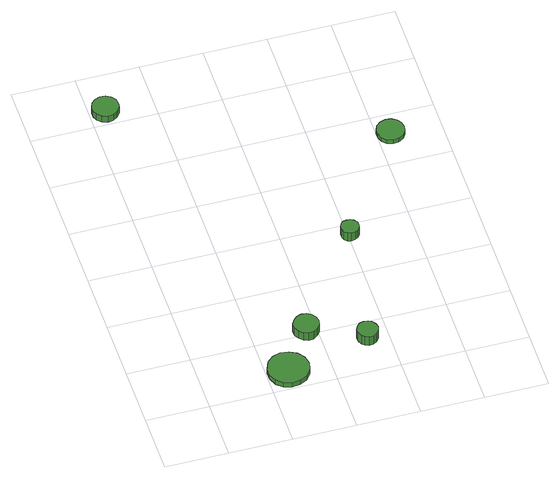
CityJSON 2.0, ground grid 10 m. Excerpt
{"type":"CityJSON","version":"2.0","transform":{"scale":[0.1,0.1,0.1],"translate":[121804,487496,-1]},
"CityObjects":{
"tree1":{"type":"SolitaryVegetationObject","attributes":{"function":"something"},"geometry":[{"type":"MultiSurface","lod":"1","boundaries":[[[0,1,2,3,4,5,6,7,8,9,10,11,12,13,14]],[[15,16,17,18,19,20,21,22,23,24,25,26,27,28,29]],[[0,29,28,1]],[[1,28,27,2]],[[2,27,26,3]],[[3,26,25,4]],[[4,25,24,5]],[[5,24,23,6]],[[6,23,22,7]],[[7,22,21,8]],[[8,21,20,9]],[[9,20,19,10]],[[10,19,18,11]],[[11,18,17,12]],[[12,17,16,13]],[[13,16,15,14]],[[14,15,29,0]]]}]},
"tree2":{"type":"SolitaryVegetationObject","attributes":{"function":"something"},"geometry":[{"type":"MultiSurface","lod":"1","boundaries":[[[30,31,32,33,34,35,36,37,38,39,40,41,42,43,44]],[[45,46,47,48,49,50,51,52,53,54,55,56,57,58,59]],[[30,59,58,31]],[[31,58,57,32]],[[32,57,56,33]],[[33,56,55,34]],[[34,55,54,35]],[[35,54,53,36]],[[36,53,52,37]],[[37,52,51,38]],[[38,51,50,39]],[[39,50,49,40]],[[40,49,48,41]],[[41,48,47,42]],[[42,47,46,43]],[[43,46,45,44]],[[44,45,59,30]]]}]},
"tree3":{"type":"SolitaryVegetationObject","attributes":{"function":"something"},"geometry":[{"type":"MultiSurface","lod":"1","boundaries":[[[60,61,62,63,64,65,66,67,68,69,70,71,72,73,74]],[[75,76,77,78,79,80,81,82,83,84,85,86,87,88,89]],[[60,89,88,61]],[[61,88,87,62]],[[62,87,86,63]],[[63,86,85,64]],[[64,85,84,65]],[[65,84,83,66]],[[66,83,82,67]],[[67,82,81,68]],[[68,81,80,69]],[[69,80,79,70]],[[70,79,78,71]],[[71,78,77,72]],[[72,77,76,73]],[[73,76,75,74]],[[74,75,89,60]]]}]},
"tree4":{"type":"SolitaryVegetationObject","attributes":{"function":"something"},"geometry":[{"type":"MultiSurface","lod":"1","boundaries":[[[90,91,92,93,94,95,96,97,98,99,100,101,102,103,104]],[[105,106,107,108,109,110,111,112,113,114,115,116,117,118,119]],[[90,119,118,91]],[[91,118,117,92]],[[92,117,116,93]],[[93,116,115,94]],[[94,115,114,95]],[[95,114,113,96]],[[96,113,112,97]],[[97,112,111,98]],[[98,111,110,99]],[[99,110,109,100]],[[100,109,108,101]],[[101,108,107,102]],[[102,107,106,103]],[[103,106,105,104]],[[104,105,119,90]]]}]},
"tree5":{"type":"SolitaryVegetationObject","attributes":{"function":"something"},"geometry":[{"type":"MultiSurface","lod":"1","boundaries":[[[120,121,122,123,124,125,126,127,128,129,130,131,132,133,134]],[[135,136,137,138,139,140,141,142,143,144,145,146,147,148,149]],[[120,149,148,121]],[[121,148,147,122]],[[122,147,146,123]],[[123,146,145,124]],[[124,145,144,125]],[[125,144,143,126]],[[126,143,142,127]],[[127,142,141,128]],[[128,141,140,129]],[[129,140,139,130]],[[130,139,138,131]],[[131,138,137,132]],[[132,137,136,133]],[[133,136,135,134]],[[134,135,149,120]]]}]},
"tree6":{"type":"SolitaryVegetationObject","attributes":{"function":"something"},"geometry":[{"type":"MultiSurface","lod":"1","boundaries":[[[150,151,152,153,154,155,156,157,158,159,160,161,162,163,164]],[[165,166,167,168,169,170,171,172,173,174,175,176,177,178,179]],[[150,179,178,151]],[[151,178,177,152]],[[152,177,176,153]],[[153,176,175,154]],[[154,175,174,155]],[[155,174,173,156]],[[156,173,172,157]],[[157,172,171,158]],[[158,171,170,159]],[[159,170,169,160]],[[160,169,168,161]],[[161,168,167,162]],[[162,167,166,163]],[[163,166,165,164]],[[164,165,179,150]]]}]}
},
"vertices":[
[166,34,16],[163,48,16],[155,59,16],[143,65,16],[130,67,16],[117,63,16],[107,54,16],[102,41,16],[102,28,16],[107,15,16],[117,6,16],[130,2,16],[143,4,16],[155,10,16],[163,21,16],[163,21,7],[155,10,7],[143,4,7],[130,2,7],[117,6,7],[107,15,7],[102,28,7],[102,41,7],[107,54,7],[117,63,7],[130,67,7],[143,65,7],[155,59,7],[163,48,7],[166,34,7],
[45,626,19],[44,635,19],[38,642,19],[31,646,19],[22,647,19],[14,644,19],[7,638,19],[4,630,19],[4,622,19],[7,614,19],[14,608,19],[22,605,19],[31,606,19],[38,610,19],[44,618,19],[44,618,6],[38,610,6],[31,606,6],[22,605,6],[14,608,6],[7,614,6],[4,622,6],[4,630,6],[7,638,6],[14,644,6],[22,647,6],[31,646,6],[38,642,6],[44,635,6],[45,626,6],
[203,108,23],[201,116,23],[196,123,23],[189,127,23],[181,128,23],[173,125,23],[167,119,23],[163,112,23],[163,103,23],[167,96,23],[173,90,23],[181,87,23],[189,88,23],[196,93,23],[201,99,23],[201,99,7],[196,93,7],[189,88,7],[181,87,7],[173,90,7],[167,96,7],[163,103,7],[163,112,7],[167,119,7],[173,125,7],[181,128,7],[189,127,7],[196,123,7],[201,116,7],[203,108,7],
[284,68,25],[282,75,25],[278,81,25],[272,84,25],[265,85,25],[259,83,25],[254,78,25],[251,72,25],[251,65,25],[254,58,25],[259,54,25],[265,51,25],[272,52,25],[278,56,25],[282,61,25],[282,61,7],[278,56,7],[272,52,7],[265,51,7],[259,54,7],[254,58,7],[251,65,7],[251,72,7],[254,78,7],[259,83,7],[265,85,7],[272,84,7],[278,81,7],[282,75,7],[284,68,7],
[317,279,24],[316,285,24],[312,290,24],[307,293,24],[301,293,24],[295,292,24],[291,288,24],[289,282,24],[289,276,24],[291,271,24],[295,267,24],[301,265,24],[307,266,24],[312,269,24],[316,273,24],[316,273,7],[312,269,7],[307,266,7],[301,265,7],[295,267,7],[291,271,7],[289,276,7],[289,282,7],[291,288,7],[295,292,7],[301,293,7],[307,293,7],[312,290,7],[316,285,7],[317,279,7],
[443,462,14],[441,471,14],[436,478,14],[428,483,14],[419,484,14],[410,481,14],[403,475,14],[400,467,14],[400,458,14],[403,449,14],[410,443,14],[419,440,14],[428,441,14],[436,446,14],[441,453,14],[441,453,6],[436,446,6],[428,441,6],[419,440,6],[410,443,6],[403,449,6],[400,458,6],[400,467,6],[403,475,6],[410,481,6],[419,484,6],[428,483,6],[436,478,6],[441,471,6],[443,462,6]
]}
